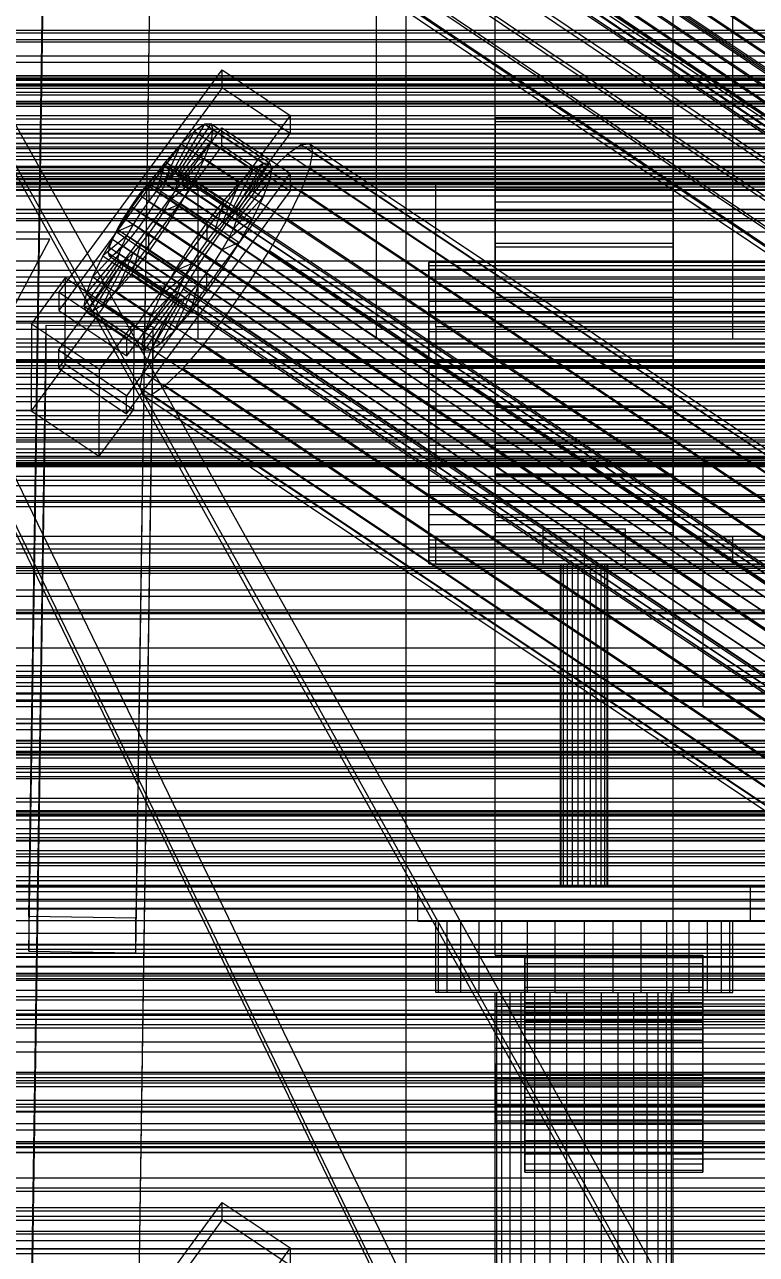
# Model space of a CAD drawing. Header units: millimetres. Extents: x -1970 to 59977, y -50268 to 6837.
# Drawn here: x -379.3 to -256, y -34974.1 to -34767.1 of the extents above; entities that cross this region are included whole.
import ezdxf

# ---------------------------------------------------------------- set-up
doc = ezdxf.new("R2010")
doc.units = ezdxf.units.MM
for name, color, linetype, lineweight in [('COTAS_O', 1, 'Continuous', 0), ('COTAS_P', 1, 'Continuous', 0), ('frontal_briquetadora', 7, 'Continuous', 0), ('frontal_C01', 7, 'Continuous', 0), ('frontal_C02', 7, 'Continuous', 0), ('frontal_C03', 7, 'Continuous', 0), ('frontal_C05', 7, 'Continuous', 0), ('frontal_C05-C03', 7, 'Continuous', 0), ('frontal_mezcladora', 7, 'Continuous', 0), ('frontal_secador', 7, 'Continuous', 0), ('frontal_tolva-C01', 7, 'Continuous', 0)]:
    doc.layers.add(name, color=color, linetype=linetype, lineweight=lineweight)
doc.dimstyles.new('R19_100', dxfattribs={"dimtxt": 250, "dimasz": 150, "dimexe": 150, "dimexo": 80, "dimgap": 100, "dimtad": 1, "dimtih": 1, "dimtoh": 1, "dimdsep": 46, "dimcen": 0.09, "dimadec": 0, "dimazin": 0, "dimtfac": 1, "dimtdec": 4, "dimtofl": 0, "dimtmove": 0, "dimatfit": 3, "dimfxl": 1, "dimtolj": 1, "dimtzin": 0, "dimarcsym": 0})

# ---------------------------------------------------------------- blocks, each defined once
blk = doc.blocks.new('*D37')
at = {"layer": 'COTAS_P', "color": 0, "lineweight": -2, "transparency": 16777216}
for p, q in [((-1750, -35420), (-1750, -34450)), ((2600, -35420), (2600, -34450)), ((-1600, -34600), (2450, -34600))]:
    blk.add_line(p, q, dxfattribs=at)
at = {"layer": 'COTAS_P', "color": 0, "transparency": 16777216}
for points in [[(-1600, -34575), (-1600, -34625), (-1750, -34600)], [(2450, -34575), (2450, -34625), (2600, -34600)]]:
    blk.add_solid(points, dxfattribs=at)
at = {"layer": 'Defpoints', "color": 0, "transparency": 16777216}
for p in [(2600, -34600), (-1750, -35500), (2600, -35500)]:
    blk.add_point(p, dxfattribs=at)
blk = doc.blocks.new('*D42')
at = {"layer": 'COTAS_O', "color": 0, "lineweight": -2, "transparency": 16777216}
for p, q in [((-570, -33700), (200, -33700)), ((50, -34750), (50, -33850)), ((-570, -34900), (200, -34900))]:
    blk.add_line(p, q, dxfattribs=at)
at = {"layer": 'COTAS_O', "color": 0, "transparency": 16777216}
for points in [[(25, -33850), (75, -33850), (50, -33700)], [(25, -34750), (75, -34750), (50, -34900)]]:
    blk.add_solid(points, dxfattribs=at)
at = {"layer": 'Defpoints', "color": 0, "transparency": 16777216}
for p in [(-650, -33700), (50, -33700), (-650, -34900)]:
    blk.add_point(p, dxfattribs=at)
blk = doc.blocks.new('*D43')
at = {"layer": 'COTAS_O', "color": 0, "lineweight": -2, "transparency": 16777216}
for p, q in [((-650, -34820), (-650, -34050)), ((650, -34820), (650, -34050)), ((-500, -34200), (500, -34200))]:
    blk.add_line(p, q, dxfattribs=at)
at = {"layer": 'COTAS_O', "color": 0, "transparency": 16777216}
for points in [[(-500, -34175), (-500, -34225), (-650, -34200)], [(500, -34175), (500, -34225), (650, -34200)]]:
    blk.add_solid(points, dxfattribs=at)
at = {"layer": 'Defpoints', "color": 0, "transparency": 16777216}
for p in [(650, -34200), (-650, -34900), (650, -34900)]:
    blk.add_point(p, dxfattribs=at)

msp = doc.modelspace()

# ---------------------------------------------------------------- linework, layer by layer
at = {"layer": 'frontal_briquetadora'}
for p, q in [((-315, -35000), (-315, -34710)), ((-1330, -34940), (340, -34940)), ((-1330, -34950), (340, -34950))]:
    msp.add_line(p, q, dxfattribs=at)
at = {"layer": 'frontal_C01'}
for p, q in [((-373.501, -34812.183), (-345.969, -34774.74)), ((-345.981, -34777.783), (-345.969, -34774.74)), ((-345.969, -34774.74), (-334.501, -34782.393)), ((-345.981, -34777.783), (-373.513, -34815.227)), ((-334.513, -34785.437), (-345.981, -34777.783)), ((430, -34780.537), (-430, -34780.537)), ((-334.501, -34782.393), (-362.033, -34819.837)), ((-334.501, -34782.393), (-334.513, -34785.437)), ((-373.539, -34821.923), (-346.008, -34784.48)), ((-354.71, -34792.719), (-350.645, -34785.05)), ((-353.892, -34792.17), (-348.918, -34783.893)), ((-353.378, -34792.129), (-347.835, -34783.807)), ((-353.205, -34792.599), (-347.47, -34784.798)), ((-350.645, -34785.05), (-352.899, -34787.201)), ((-348.918, -34783.893), (-350.645, -34785.05)), ((-350.645, -34785.05), (-340.816, -34791.61)), ((-347.835, -34783.807), (-348.918, -34783.893)), ((-348.918, -34783.893), (-339.088, -34790.453)), ((-347.847, -34786.8), (-347.47, -34784.798)), ((-347.835, -34783.807), (-338.005, -34790.367)), ((-347.47, -34784.798), (-347.835, -34783.807)), ((-347.47, -34784.798), (-337.64, -34791.358)), ((-346.02, -34787.523), (-346.008, -34784.48)), ((-346.008, -34784.48), (-334.539, -34792.133)), ((430, -34785.537), (-430, -34785.537)), ((-362.045, -34822.88), (-334.513, -34785.437)), ((-355.777, -34793.737), (-352.899, -34787.201)), ((-352.899, -34787.201), (-355.525, -34790.198)), ((-353.384, -34793.547), (-347.847, -34786.8)), ((-352.899, -34787.201), (-343.069, -34793.761)), ((-348.941, -34789.676), (-347.847, -34786.8)), ((-347.847, -34786.8), (-338.017, -34793.36)), ((-331.181, -34787.227), (-332.629, -34787.342)), ((-330.692, -34788.553), (-331.181, -34787.227)), ((-331.181, -34787.227), (-146.872, -34910.225)), ((-346.02, -34787.523), (-373.551, -34824.967)), ((-334.551, -34795.177), (-346.02, -34787.523)), ((-334.938, -34788.889), (-337.95, -34791.764)), ((-332.629, -34787.342), (-334.938, -34788.889)), ((-334.938, -34788.889), (-150.629, -34911.887)), ((-332.629, -34787.342), (-148.32, -34910.34)), ((-331.197, -34791.229), (-330.692, -34788.553)), ((-330.692, -34788.553), (-146.383, -34911.551)), ((-355.525, -34790.198), (-358.345, -34793.837)), ((-357.021, -34795.157), (-355.525, -34790.198)), ((-355.53, -34791.077), (-356.348, -34791.625)), ((-355.017, -34791.036), (-355.53, -34791.077)), ((-355.53, -34791.077), (-141.731, -34933.755)), ((-355.525, -34790.198), (-345.695, -34796.758)), ((-354.844, -34791.506), (-355.017, -34791.036)), ((-355.017, -34791.036), (-141.218, -34933.714)), ((-353.902, -34794.91), (-348.941, -34789.676)), ((-350.678, -34793.229), (-348.941, -34789.676)), ((-348.941, -34789.676), (-339.111, -34796.236)), ((-339.088, -34790.453), (-344.062, -34798.73)), ((-338.005, -34790.367), (-343.549, -34798.689)), ((-337.64, -34791.358), (-343.376, -34799.159)), ((-340.816, -34791.61), (-339.088, -34790.453)), ((-339.088, -34790.453), (-338.005, -34790.367)), ((-337.64, -34791.358), (-338.017, -34793.36)), ((-338.005, -34790.367), (-337.64, -34791.358)), ((-332.659, -34795.073), (-331.197, -34791.229)), ((-331.197, -34791.229), (-146.887, -34914.227)), ((-334.539, -34792.133), (-362.071, -34829.577)), ((-357.415, -34792.644), (-358.659, -34794.063)), ((-356.348, -34791.625), (-357.415, -34792.644)), ((-357.415, -34792.644), (-143.617, -34935.322)), ((-356.348, -34791.625), (-142.549, -34934.303)), ((-355.777, -34793.737), (-354.71, -34792.719)), ((-355.541, -34793.816), (-355.022, -34792.454)), ((-355.022, -34792.454), (-354.844, -34791.506)), ((-355.022, -34792.454), (-141.224, -34935.132)), ((-354.844, -34791.506), (-141.045, -34934.184)), ((-354.725, -34796.593), (-350.678, -34793.229)), ((-354.71, -34792.719), (-353.892, -34792.17)), ((-344.88, -34799.278), (-354.71, -34792.719)), ((-353.892, -34792.17), (-353.378, -34792.129)), ((-344.062, -34798.73), (-353.892, -34792.17)), ((-353.205, -34792.599), (-353.384, -34793.547)), ((-343.549, -34798.689), (-353.378, -34792.129)), ((-353.378, -34792.129), (-353.205, -34792.599)), ((-343.376, -34799.159), (-353.205, -34792.599)), ((-352.938, -34797.218), (-350.678, -34793.229)), ((-350.678, -34793.229), (-340.848, -34799.789)), ((-340.816, -34791.61), (-344.88, -34799.278)), ((-338.017, -34793.36), (-343.554, -34800.107)), ((-343.069, -34793.761), (-340.816, -34791.61)), ((-337.95, -34791.764), (-341.461, -34795.771)), ((-338.017, -34793.36), (-339.111, -34796.236)), ((-337.95, -34791.764), (-153.641, -34914.762)), ((-334.539, -34792.133), (-334.551, -34795.177)), ((-362.083, -34832.62), (-334.551, -34795.177)), ((-358.345, -34793.837), (-361.166, -34797.87)), ((-358.659, -34794.063), (-359.995, -34795.787)), ((-358.659, -34794.063), (-144.861, -34936.741)), ((-358.345, -34793.837), (-358.357, -34796.881)), ((-358.357, -34796.881), (-357.021, -34795.157)), ((-348.515, -34800.397), (-358.345, -34793.837)), ((-357.434, -34797.389), (-356.363, -34795.499)), ((-357.021, -34795.157), (-355.777, -34793.737)), ((-347.191, -34801.717), (-357.021, -34795.157)), ((-356.363, -34795.499), (-355.541, -34793.816)), ((-356.363, -34795.499), (-142.565, -34938.177)), ((-345.947, -34800.297), (-355.777, -34793.737)), ((-355.541, -34793.816), (-141.742, -34936.494)), ((-353.902, -34794.91), (-354.725, -34796.593)), ((-353.384, -34793.547), (-353.902, -34794.91)), ((-344.073, -34801.469), (-353.902, -34794.91)), ((-343.554, -34800.107), (-353.384, -34793.547)), ((-343.069, -34793.761), (-345.947, -34800.297)), ((-345.695, -34796.758), (-343.069, -34793.761)), ((-334.981, -34799.823), (-332.659, -34795.073)), ((-332.659, -34795.073), (-148.35, -34918.071)), ((-359.995, -34795.787), (-361.332, -34797.698)), ((-146.196, -34938.465), (-359.995, -34795.787)), ((-359.693, -34798.791), (-358.357, -34796.881)), ((-358.68, -34799.356), (-357.434, -34797.389)), ((-358.357, -34796.881), (-348.527, -34803.44)), ((-357.434, -34797.389), (-143.635, -34940.066)), ((-354.725, -34796.593), (-355.796, -34798.482)), ((-355.796, -34798.482), (-352.938, -34797.218)), ((-355.569, -34801.37), (-352.938, -34797.218)), ((-344.895, -34803.152), (-354.725, -34796.593)), ((-352.938, -34797.218), (-343.108, -34803.777)), ((-348.515, -34800.397), (-345.695, -34796.758)), ((-345.695, -34796.758), (-347.191, -34801.717)), ((-341.461, -34795.771), (-345.231, -34800.635)), ((-339.111, -34796.236), (-344.073, -34801.469)), ((-341.461, -34795.771), (-157.152, -34918.769)), ((-339.111, -34796.236), (-340.848, -34799.789)), ((-361.166, -34797.87), (-363.797, -34802.022)), ((-361.332, -34797.698), (-362.578, -34799.665)), ((-361.332, -34797.698), (-147.533, -34940.375)), ((-359.693, -34798.791), (-361.166, -34797.87)), ((-361.166, -34797.87), (-351.336, -34804.43)), ((-360.939, -34800.758), (-359.693, -34798.791)), ((-360.017, -34801.266), (-358.68, -34799.356)), ((-349.863, -34805.351), (-359.693, -34798.791)), ((-358.68, -34799.356), (-144.881, -34942.033)), ((-355.796, -34798.482), (-357.042, -34800.449)), ((-345.966, -34805.042), (-355.796, -34798.482)), ((-344.88, -34799.278), (-345.947, -34800.297)), ((-344.062, -34798.73), (-344.88, -34799.278)), ((-343.549, -34798.689), (-344.062, -34798.73)), ((-343.554, -34800.107), (-343.376, -34799.159)), ((-343.376, -34799.159), (-343.549, -34798.689)), ((-363.648, -34801.554), (-364.471, -34803.237)), ((-360.939, -34800.758), (-363.797, -34802.022)), ((-362.578, -34799.665), (-363.648, -34801.554)), ((-363.648, -34801.554), (-149.85, -34944.232)), ((-362.578, -34799.665), (-148.779, -34942.342)), ((-362.01, -34802.647), (-360.939, -34800.758)), ((-361.352, -34802.99), (-360.017, -34801.266)), ((-351.109, -34807.318), (-360.939, -34800.758)), ((-360.017, -34801.266), (-146.218, -34943.944)), ((-358.39, -34805.403), (-355.569, -34801.37)), ((-357.042, -34800.449), (-358.378, -34802.359)), ((-357.042, -34800.449), (-355.569, -34801.37)), ((-347.212, -34807.009), (-357.042, -34800.449)), ((-355.569, -34801.37), (-345.739, -34807.93)), ((-351.336, -34804.43), (-348.515, -34800.397)), ((-345.231, -34800.635), (-349.002, -34806.027)), ((-348.527, -34803.44), (-348.515, -34800.397)), ((-347.191, -34801.717), (-348.527, -34803.44)), ((-345.947, -34800.297), (-347.191, -34801.717)), ((-160.922, -34923.633), (-345.231, -34800.635)), ((-340.848, -34799.789), (-344.895, -34803.152)), ((-344.895, -34803.152), (-344.073, -34801.469)), ((-344.073, -34801.469), (-343.554, -34800.107)), ((-340.848, -34799.789), (-343.108, -34803.777)), ((-338.003, -34805.155), (-334.981, -34799.823)), ((-334.981, -34799.823), (-150.672, -34922.821)), ((-363.797, -34802.022), (-366.057, -34806.011)), ((-362.01, -34802.647), (-366.057, -34806.011)), ((-364.471, -34803.237), (-364.989, -34804.599)), ((-364.471, -34803.237), (-150.672, -34945.915)), ((-363.797, -34802.022), (-353.967, -34808.582)), ((-362.833, -34804.33), (-362.01, -34802.647)), ((-362.596, -34804.409), (-361.352, -34802.99)), ((-352.18, -34809.207), (-362.01, -34802.647)), ((-361.352, -34802.99), (-147.554, -34945.668)), ((-358.378, -34802.359), (-359.714, -34804.083)), ((-358.378, -34802.359), (-358.39, -34805.403)), ((-348.548, -34808.919), (-358.378, -34802.359)), ((-348.527, -34803.44), (-349.863, -34805.351)), ((-345.966, -34805.042), (-344.895, -34803.152)), ((-343.108, -34803.777), (-345.966, -34805.042)), ((-343.108, -34803.777), (-345.739, -34807.93)), ((-363.351, -34805.692), (-368.888, -34812.44)), ((-362.833, -34804.33), (-367.794, -34809.564)), ((-364.989, -34804.599), (-365.168, -34805.547)), ((-365.168, -34805.547), (-364.995, -34806.017)), ((-365.168, -34805.547), (-151.369, -34948.225)), ((-364.989, -34804.599), (-151.191, -34947.277)), ((-364.482, -34805.976), (-363.664, -34805.428)), ((-360.958, -34805.503), (-363.836, -34812.039)), ((-363.664, -34805.428), (-362.596, -34804.409)), ((-363.664, -34805.428), (-149.865, -34948.106)), ((-363.53, -34806.641), (-363.351, -34805.692)), ((-363.351, -34805.692), (-362.833, -34804.33)), ((-353.521, -34812.252), (-363.351, -34805.692)), ((-353.003, -34810.89), (-362.833, -34804.33)), ((-362.596, -34804.409), (-148.798, -34947.087)), ((-360.958, -34805.503), (-362.025, -34806.521)), ((-359.714, -34804.083), (-361.21, -34809.042)), ((-361.21, -34809.042), (-358.39, -34805.403)), ((-359.714, -34804.083), (-360.958, -34805.503)), ((-351.128, -34812.063), (-360.958, -34805.503)), ((-349.884, -34810.643), (-359.714, -34804.083)), ((-358.39, -34805.403), (-348.56, -34811.963)), ((-353.967, -34808.582), (-351.336, -34804.43)), ((-351.336, -34804.43), (-349.863, -34805.351)), ((-349.863, -34805.351), (-351.109, -34807.318)), ((-347.212, -34807.009), (-345.966, -34805.042)), ((-341.52, -34810.706), (-338.003, -34805.155)), ((-338.003, -34805.155), (-153.694, -34928.153)), ((-363.53, -34806.641), (-369.265, -34814.441)), ((-363.357, -34807.11), (-368.9, -34815.433)), ((-362.843, -34807.07), (-367.817, -34815.347)), ((-366.057, -34806.011), (-367.794, -34809.564)), ((-362.025, -34806.521), (-366.09, -34814.19)), ((-366.057, -34806.011), (-356.228, -34812.571)), ((-364.995, -34806.017), (-364.482, -34805.976)), ((-364.995, -34806.017), (-151.196, -34948.695)), ((-364.482, -34805.976), (-150.683, -34948.654)), ((-363.357, -34807.11), (-363.53, -34806.641)), ((-353.7, -34813.201), (-363.53, -34806.641)), ((-362.843, -34807.07), (-363.357, -34807.11)), ((-353.527, -34813.67), (-363.357, -34807.11)), ((-362.025, -34806.521), (-362.843, -34807.07)), ((-353.014, -34813.63), (-362.843, -34807.07)), ((-352.196, -34813.081), (-362.025, -34806.521)), ((-353.967, -34808.582), (-351.109, -34807.318)), ((-349.002, -34806.027), (-352.519, -34811.578)), ((-351.109, -34807.318), (-352.18, -34809.207)), ((-349.002, -34806.027), (-164.693, -34929.025)), ((-345.739, -34807.93), (-348.56, -34811.963)), ((-348.548, -34808.919), (-347.212, -34807.009)), ((-345.739, -34807.93), (-347.212, -34807.009)), ((-311.15, -34808.289), (-311.15, -34807.113)), ((-311.15, -34807.113), (-311.15, -34807.665)), ((-311.15, -34807.113), (311.15, -34807.113)), ((-311.15, -34807.665), (-311.15, -34809.909)), ((-311.15, -34807.665), (311.15, -34807.665)), ((-378.086, -34817.511), (-372.35, -34809.71)), ((-372.408, -34824.32), (-372.35, -34809.71)), ((-372.35, -34809.71), (-360.882, -34817.363)), ((-367.794, -34809.564), (-368.888, -34812.44)), ((-367.794, -34809.564), (-357.964, -34816.124)), ((-363.836, -34812.039), (-361.21, -34809.042)), ((-361.21, -34809.042), (-351.38, -34815.602)), ((-356.228, -34812.571), (-353.967, -34808.582)), ((-356.228, -34812.571), (-352.18, -34809.207)), ((-352.18, -34809.207), (-353.003, -34810.89)), ((-349.884, -34810.643), (-348.548, -34808.919)), ((-348.56, -34811.963), (-348.548, -34808.919)), ((-311.15, -34811.115), (-311.15, -34808.289)), ((-311.15, -34808.289), (311.15, -34808.289)), ((-311.15, -34809.909), (-311.15, -34813.691)), ((-311.15, -34809.909), (311.15, -34809.909)), ((-366.09, -34814.19), (-363.836, -34812.039)), ((-363.836, -34812.039), (-354.006, -34818.599)), ((-357.964, -34816.124), (-353.003, -34810.89)), ((-352.519, -34811.578), (-355.541, -34816.91)), ((-354.006, -34818.599), (-351.128, -34812.063)), ((-353.003, -34810.89), (-353.521, -34812.252)), ((-352.519, -34811.578), (-168.21, -34934.576)), ((-352.196, -34813.081), (-351.128, -34812.063)), ((-351.38, -34815.602), (-349.884, -34810.643)), ((-348.56, -34811.963), (-351.38, -34815.602)), ((-351.128, -34812.063), (-349.884, -34810.643)), ((-345.291, -34816.098), (-341.52, -34810.706)), ((-341.52, -34810.706), (-157.211, -34933.704)), ((-311.15, -34815.396), (-311.15, -34811.115)), ((-311.15, -34811.115), (311.15, -34811.115)), ((-373.501, -34812.183), (-373.513, -34815.227)), ((-362.033, -34819.837), (-373.501, -34812.183)), ((-368.888, -34812.44), (-369.265, -34814.441)), ((-368.888, -34812.44), (-359.058, -34818.999)), ((-359.436, -34821.001), (-353.7, -34813.201)), ((-359.07, -34821.993), (-353.527, -34813.67)), ((-359.058, -34818.999), (-353.521, -34812.252)), ((-357.987, -34821.907), (-353.014, -34813.63)), ((-357.964, -34816.124), (-356.228, -34812.571)), ((-356.26, -34820.749), (-352.196, -34813.081)), ((-353.521, -34812.252), (-353.7, -34813.201)), ((-353.7, -34813.201), (-353.527, -34813.67)), ((-353.527, -34813.67), (-353.014, -34813.63)), ((-353.014, -34813.63), (-352.196, -34813.081)), ((-311.15, -34813.691), (-311.15, -34818.754)), ((-311.15, -34813.691), (311.15, -34813.691)), ((-373.513, -34815.227), (-362.045, -34822.88)), ((-369.265, -34814.441), (-368.9, -34815.433)), ((-369.265, -34814.441), (-359.436, -34821.001)), ((-368.9, -34815.433), (-367.817, -34815.347)), ((-368.9, -34815.433), (-359.07, -34821.993)), ((-367.817, -34815.347), (-366.09, -34814.19)), ((-367.817, -34815.347), (-357.987, -34821.907)), ((-366.09, -34814.19), (-356.26, -34820.749)), ((-359.058, -34818.999), (-357.964, -34816.124)), ((-351.38, -34815.602), (-354.006, -34818.599)), ((-349.061, -34820.962), (-345.291, -34816.098)), ((-345.291, -34816.098), (-160.982, -34939.096)), ((-311.15, -34820.842), (-311.15, -34815.396)), ((-311.15, -34815.396), (311.15, -34815.396)), ((-378.512, -35010.676), (-375.644, -34817.676)), ((-378.086, -34817.511), (-378.143, -34832.121)), ((-366.618, -34825.164), (-378.086, -34817.511)), ((-375.644, -34823.764), (-375.644, -34817.676)), ((-375.644, -34817.676), (-357.646, -34817.919)), ((-360.882, -34817.363), (-366.618, -34825.164)), ((-360.882, -34817.363), (-360.939, -34831.973)), ((-357.646, -34817.919), (-360.514, -35010.919)), ((-355.541, -34816.91), (-357.863, -34821.66)), ((-357.646, -34817.919), (-357.646, -34824.007)), ((-355.541, -34816.91), (-171.232, -34939.908)), ((-362.045, -34822.88), (-362.033, -34819.837)), ((-359.436, -34821.001), (-359.058, -34818.999)), ((-354.006, -34818.599), (-356.26, -34820.749)), ((-311.15, -34818.754), (-311.15, -34824.753)), ((-311.15, -34818.754), (311.15, -34818.754)), ((-373.539, -34821.923), (-373.551, -34824.967)), ((-362.071, -34829.577), (-373.539, -34821.923)), ((-359.07, -34821.993), (-359.436, -34821.001)), ((-357.863, -34821.66), (-359.326, -34825.504)), ((-357.987, -34821.907), (-359.07, -34821.993)), ((-356.26, -34820.749), (-357.987, -34821.907)), ((-357.863, -34821.66), (-173.554, -34944.658)), ((-352.572, -34824.969), (-349.061, -34820.962)), ((-349.061, -34820.962), (-164.752, -34943.961)), ((-311.15, -34827.082), (-311.15, -34820.842)), ((-311.15, -34820.842), (311.15, -34820.842)), ((-440, -34823.494), (440, -34823.494)), ((-440, -34823.69), (440, -34823.69)), ((-440, -34823.911), (440, -34823.911)), ((-440, -34824.485), (440, -34824.485)), ((-378.512, -35016.764), (-375.644, -34823.764)), ((-372.408, -34824.32), (-378.143, -34832.121)), ((-357.646, -34824.007), (-375.644, -34823.764)), ((-360.939, -34831.973), (-372.408, -34824.32)), ((-360.514, -35017.007), (-357.646, -34824.007)), ((-440, -34824.912), (440, -34824.912)), ((-440, -34825.825), (440, -34825.825)), ((-440, -34826.429), (440, -34826.429)), ((-373.551, -34824.967), (-362.083, -34832.62)), ((-366.675, -34839.774), (-366.618, -34825.164)), ((-359.326, -34825.504), (-359.83, -34828.18)), ((-359.326, -34825.504), (-175.016, -34948.502)), ((-355.584, -34827.844), (-352.572, -34824.969)), ((-352.572, -34824.969), (-168.263, -34947.967)), ((-311.15, -34824.753), (-311.15, -34831.278)), ((311.15, -34824.753), (-311.15, -34824.753)), ((-440, -34827.619), (440, -34827.619)), ((-440, -34828.359), (440, -34828.359)), ((-359.83, -34828.18), (-359.341, -34829.506)), ((-359.83, -34828.18), (-175.521, -34951.179)), ((-357.893, -34829.391), (-355.584, -34827.844)), ((-355.584, -34827.844), (-171.275, -34950.842)), ((-311.15, -34833.69), (-311.15, -34827.082)), ((-311.15, -34827.082), (311.15, -34827.082)), ((440, -34829.745), (-440, -34829.745)), ((-440, -34830.57), (440, -34830.57)), ((-362.083, -34832.62), (-362.071, -34829.577)), ((-359.341, -34829.506), (-357.893, -34829.391)), ((-359.341, -34829.506), (-175.032, -34952.504)), ((-357.893, -34829.391), (-173.584, -34952.39)), ((-440, -34832.057), (440, -34832.057)), ((-378.143, -34832.121), (-366.675, -34839.774)), ((-366.675, -34839.774), (-360.939, -34831.973)), ((-311.15, -34831.278), (-311.15, -34837.886)), ((-311.15, -34831.278), (311.15, -34831.278)), ((-440, -34832.911), (440, -34832.911)), ((-440, -34834.398), (440, -34834.398)), ((-311.15, -34840.215), (-311.15, -34833.69)), ((-311.15, -34833.69), (311.15, -34833.69)), ((-440, -34835.223), (440, -34835.223)), ((-440, -34836.609), (440, -34836.609)), ((-440, -34837.349), (440, -34837.349)), ((-440, -34838.539), (440, -34838.539)), ((-311.15, -34837.886), (-311.15, -34844.126)), ((-311.15, -34837.886), (311.15, -34837.886)), ((-440, -34839.143), (440, -34839.143)), ((-440, -34840.056), (440, -34840.056)), ((-440, -34840.483), (440, -34840.483)), ((-311.15, -34846.214), (-311.15, -34840.215)), ((-311.15, -34840.215), (311.15, -34840.215)), ((-440, -34841.057), (440, -34841.057)), ((-440, -34841.278), (440, -34841.278)), ((-440, -34841.474), (440, -34841.474)), ((-311.15, -34844.126), (-311.15, -34849.572)), ((-311.15, -34844.126), (311.15, -34844.126)), ((-450, -34846.475), (450, -34846.475)), ((-311.15, -34851.277), (-311.15, -34846.214)), ((-311.15, -34846.214), (311.15, -34846.214)), ((-311.15, -34849.572), (-311.15, -34853.853)), ((-311.15, -34849.572), (311.15, -34849.572)), ((-311.15, -34855.059), (-311.15, -34851.277)), ((-311.15, -34851.277), (311.15, -34851.277)), ((-311.15, -34853.853), (-311.15, -34856.679)), ((-311.15, -34853.853), (311.15, -34853.853)), ((-311.15, -34857.303), (-311.15, -34855.059)), ((-311.15, -34855.059), (311.15, -34855.059)), ((-311.15, -34856.679), (-311.15, -34857.855)), ((-311.15, -34856.679), (311.15, -34856.679)), ((-311.15, -34857.855), (-311.15, -34857.303)), ((-311.15, -34857.303), (311.15, -34857.303)), ((450, -34858.65), (-450, -34858.65)), ((-311.15, -34857.855), (311.15, -34857.855)), ((450, -34879.814), (-450, -34879.814)), ((-450, -34891.989), (450, -34891.989))]:
    msp.add_line(p, q, dxfattribs=at)
at = {"layer": 'frontal_C02'}
for p, q in [((-358.659, -34699.741), (-144.861, -34842.982)), ((-146.196, -34844.717), (-359.995, -34701.476)), ((-356.363, -34700.982), (-142.565, -34844.223)), ((-361.332, -34703.39), (-147.533, -34846.631)), ((-357.434, -34702.86), (-143.635, -34846.101)), ((-362.578, -34705.352), (-148.779, -34848.594)), ((-358.68, -34704.822), (-144.881, -34848.064)), ((-363.648, -34707.23), (-149.85, -34850.472)), ((-361.352, -34708.471), (-147.554, -34851.713)), ((-360.017, -34706.736), (-146.218, -34849.978)), ((-364.989, -34710.234), (-151.191, -34853.475)), ((-364.471, -34708.895), (-150.672, -34852.137)), ((-362.596, -34709.908), (-148.798, -34853.15)), ((-365.168, -34711.155), (-151.369, -34854.396)), ((-364.995, -34711.595), (-151.196, -34854.837)), ((-364.482, -34711.526), (-150.683, -34854.767)), ((-363.664, -34710.95), (-149.865, -34854.192)), ((-349.002, -34711.963), (-164.693, -34835.447)), ((-341.52, -34716.007), (-157.211, -34839.491)), ((-352.519, -34717.502), (-168.21, -34840.986)), ((-355.541, -34722.802), (-171.232, -34846.286)), ((-345.291, -34721.408), (-160.982, -34844.892)), ((-378.512, -34917.232), (-375.644, -34723.465)), ((-357.646, -34723.709), (-360.514, -34917.476)), ((-349.061, -34726.304), (-164.752, -34849.788)), ((-357.863, -34727.501), (-173.554, -34850.985)), ((-378.512, -34923.078), (-375.644, -34729.311)), ((-360.514, -34923.322), (-357.646, -34729.554)), ((-359.326, -34731.279), (-175.016, -34854.762)), ((-352.572, -34730.36), (-168.263, -34853.844)), ((-355.584, -34733.3), (-171.275, -34856.784)), ((-359.83, -34733.878), (-175.521, -34857.362)), ((-359.341, -34735.121), (-175.032, -34858.605)), ((-357.893, -34734.924), (-173.584, -34858.408)), ((430, -34793.253), (-430, -34793.253)), ((430, -34798.253), (-430, -34798.253)), ((-430, -34906.253), (-375, -34803.253)), ((-375, -34803.253), (-430, -34803.253)), ((430, -34848.253), (-430, -34848.253)), ((430, -34853.253), (-430, -34853.253)), ((-425, -34911.965), (425, -34911.965)), ((-360.514, -34917.476), (-378.512, -34917.232)), ((-378.512, -34917.232), (-378.512, -34923.078)), ((-360.514, -34923.322), (-360.514, -34917.476)), ((425, -34923.441), (-425, -34923.441)), ((-378.512, -34923.078), (-360.514, -34923.322)), ((425, -34926.812), (-425, -34926.812)), ((-425, -34938.288), (425, -34938.288)), ((-450, -34966.206), (450, -34966.206)), ((-373.501, -35002.918), (-345.969, -34965.325)), ((-345.981, -34968.248), (-345.969, -34965.325)), ((-345.969, -34965.325), (-334.501, -34973.009)), ((-345.981, -34968.248), (-373.513, -35005.841)), ((-334.513, -34975.931), (-345.981, -34968.248)), ((-334.501, -34973.009), (-362.033, -35010.602)), ((-334.501, -34973.009), (-334.513, -34975.931))]:
    msp.add_line(p, q, dxfattribs=at)
at = {"layer": 'frontal_C03'}
for p, q in [((-1250, -34768.083), (1250, -34768.083)), ((1250, -34768.545), (-1250, -34768.545)), ((-1250, -34769.602), (1250, -34769.602)), ((-1250, -34770.038), (1250, -34770.038)), ((1250, -34772.454), (-1250, -34772.454)), ((1250, -34773.512), (-1250, -34773.512)), ((-1268, -34776.056), (1268, -34776.056)), ((-1268, -34776.28), (1268, -34776.28)), ((-1268, -34776.445), (1268, -34776.445)), ((-1250, -34775.683), (1250, -34775.683)), ((1250, -34775.819), (-1250, -34775.819)), ((1250, -34776.473), (-1250, -34776.473)), ((-1268, -34777.102), (1268, -34777.102)), ((-1268, -34777.42), (1268, -34777.42)), ((-1268, -34778.466), (1268, -34778.466)), ((-1268, -34778.915), (1268, -34778.915)), ((1250, -34777.354), (-1250, -34777.354)), ((1250, -34777.864), (-1250, -34777.864)), ((-1268, -34780.278), (1268, -34780.278)), ((-1268, -34780.828), (1268, -34780.828)), ((-1268, -34782.416), (1268, -34782.416)), ((1268, -34783.029), (-1268, -34783.029)), ((-1268, -34784.733), (1268, -34784.733)), ((-1250, -34783.921), (1250, -34783.921)), ((-1268, -34785.368), (1268, -34785.368)), ((-1268, -34787.072), (1268, -34787.072)), ((-1250, -34786.18), (1250, -34786.18)), ((1250, -34787.16), (-1250, -34787.16)), ((-1268, -34787.685), (1268, -34787.685)), ((-1268, -34789.273), (1268, -34789.273)), ((1250, -34788.042), (-1250, -34788.042)), ((1250, -34788.695), (-1250, -34788.695)), ((-1268, -34789.823), (1268, -34789.823)), ((-1268, -34791.186), (1268, -34791.186)), ((1250, -34791.003), (-1250, -34791.003)), ((-1268, -34791.635), (1268, -34791.635)), ((-1268, -34792.681), (1268, -34792.681)), ((-1268, -34792.999), (1268, -34792.999)), ((-1250, -34792.06), (1250, -34792.06)), ((-1250, -34792.237), (1250, -34792.237)), ((-1268, -34793.656), (1268, -34793.656)), ((-1268, -34793.821), (1268, -34793.821)), ((-1268, -34794.045), (1268, -34794.045)), ((-1250, -34794.418), (1250, -34794.418)), ((1250, -34794.912), (-1250, -34794.912)), ((1250, -34795.969), (-1250, -34795.969)), ((1250, -34798.277), (-1250, -34798.277)), ((1250, -34798.93), (-1250, -34798.93)), ((1250, -34799.812), (-1250, -34799.812)), ((-1250, -34800.063), (1250, -34800.063)), ((-1250, -34802.018), (1250, -34802.018)), ((-1250, -34806.865), (1250, -34806.865)), ((-1250, -34808.462), (1250, -34808.462)), ((1250, -34809.618), (-1250, -34809.618)), ((1250, -34810.499), (-1250, -34810.499)), ((1250, -34811.153), (-1250, -34811.153)), ((-1250, -34812.182), (1250, -34812.182)), ((-1250, -34813.311), (1250, -34813.311)), ((1250, -34813.46), (-1250, -34813.46)), ((-1250, -34814.517), (1250, -34814.517)), ((-1250, -34815.649), (1250, -34815.649)), ((-1250, -34816.233), (1250, -34816.233)), ((-1250, -34817.031), (1250, -34817.031)), ((1250, -34817.37), (-1250, -34817.37)), ((1250, -34818.427), (-1250, -34818.427)), ((1250, -34820.734), (-1250, -34820.734)), ((1250, -34821.388), (-1250, -34821.388)), ((1250, -34822.269), (-1250, -34822.269)), ((1250, -34832.076), (-1250, -34832.076)), ((1250, -34832.957), (-1250, -34832.957)), ((1250, -34833.61), (-1250, -34833.61)), ((-1500, -34835.865), (1500, -34835.865)), ((1250, -34835.918), (-1250, -34835.918)), ((-1250, -34836.975), (1250, -34836.975)), ((1250, -34839.827), (-1250, -34839.827)), ((1250, -34840.885), (-1250, -34840.885)), ((1250, -34843.192), (-1250, -34843.192)), ((1250, -34843.845), (-1250, -34843.845)), ((1250, -34844.727), (-1250, -34844.727)), ((1500, -34847.273), (-1500, -34847.273)), ((1500, -34847.558), (-1500, -34847.558)), ((1250, -34854.533), (-1250, -34854.533)), ((1250, -34855.415), (-1250, -34855.415)), ((1250, -34856.068), (-1250, -34856.068)), ((-1500, -34858.967), (1500, -34858.967)), ((1250, -34858.375), (-1250, -34858.375)), ((-1250, -34859.433), (1250, -34859.433)), ((1250, -34862.285), (-1250, -34862.285)), ((1250, -34863.342), (-1250, -34863.342)), ((1250, -34865.65), (-1250, -34865.65)), ((1250, -34866.303), (-1250, -34866.303)), ((1250, -34867.184), (-1250, -34867.184)), ((1250, -34876.991), (-1250, -34876.991)), ((1250, -34877.872), (-1250, -34877.872)), ((1250, -34878.526), (-1250, -34878.526)), ((1250, -34880.833), (-1250, -34880.833)), ((-1250, -34881.89), (1250, -34881.89)), ((1250, -34884.742), (-1250, -34884.742)), ((1250, -34885.8), (-1250, -34885.8)), ((1250, -34888.107), (-1250, -34888.107)), ((1250, -34888.761), (-1250, -34888.761)), ((1250, -34889.642), (-1250, -34889.642)), ((1250, -34899.448), (-1250, -34899.448)), ((1250, -34900.33), (-1250, -34900.33)), ((1250, -34900.983), (-1250, -34900.983)), ((1250, -34903.291), (-1250, -34903.291)), ((-1250, -34904.348), (1250, -34904.348)), ((1250, -34907.2), (-1250, -34907.2)), ((1250, -34908.257), (-1250, -34908.257)), ((1250, -34910.565), (-1250, -34910.565)), ((1250, -34911.218), (-1250, -34911.218)), ((1250, -34912.1), (-1250, -34912.1)), ((1250, -34921.906), (-1250, -34921.906)), ((1250, -34922.787), (-1250, -34922.787)), ((1250, -34923.441), (-1250, -34923.441)), ((1250, -34925.748), (-1250, -34925.748)), ((-1250, -34926.806), (1250, -34926.806)), ((1250, -34929.658), (-1250, -34929.658)), ((1250, -34930.715), (-1250, -34930.715)), ((1250, -34933.022), (-1250, -34933.022)), ((1250, -34933.676), (-1250, -34933.676)), ((1250, -34934.557), (-1250, -34934.557)), ((1250, -34944.364), (-1250, -34944.364)), ((1250, -34945.245), (-1250, -34945.245)), ((1250, -34945.898), (-1250, -34945.898)), ((1250, -34948.206), (-1250, -34948.206)), ((1530, -34950.129), (-1530, -34950.129)), ((-1250, -34949.263), (1250, -34949.263)), ((1250, -34952.115), (-1250, -34952.115)), ((1250, -34953.173), (-1250, -34953.173)), ((1530, -34955.129), (-1530, -34955.129)), ((1270, -34955.96), (-1270, -34955.96)), ((-1270, -34956.859), (1270, -34956.859)), ((1250, -34955.48), (-1250, -34955.48)), ((1250, -34956.134), (-1250, -34956.134)), ((1250, -34957.015), (-1250, -34957.015)), ((-1500, -34961.228), (1500, -34961.228)), ((1250, -34966.821), (-1250, -34966.821)), ((1250, -34967.703), (-1250, -34967.703)), ((1250, -34968.356), (-1250, -34968.356)), ((1500, -34970.211), (-1500, -34970.211)), ((1250, -34970.664), (-1250, -34970.664)), ((-1250, -34971.721), (1250, -34971.721)), ((-1250, -34973.155), (1250, -34973.155)), ((-1250, -34973.953), (1250, -34973.953))]:
    msp.add_line(p, q, dxfattribs=at)
at = {"layer": 'frontal_C05'}
for p, q in [((-300, -34858), (-300, -34758)), ((-270, -34858), (-270, -34758)), ((-300, -34792.75), (-300, -34782.75)), ((-300, -34782.75), (-300, -34783.427)), ((-300, -34782.75), (-270, -34782.75)), ((-270, -34783.427), (-270, -34782.75)), ((-270, -34782.75), (-270, -34792.75)), ((-300, -34793.235), (-300, -34783.427)), ((-300, -34783.427), (-300, -34785.433)), ((-300, -34783.427), (-270, -34783.427)), ((-270, -34785.433), (-270, -34783.427)), ((-270, -34783.427), (-270, -34793.235)), ((-300, -34794.672), (-300, -34785.433)), ((-300, -34785.433), (-300, -34788.691)), ((-300, -34785.433), (-270, -34785.433)), ((-270, -34788.691), (-270, -34785.433)), ((-270, -34785.433), (-270, -34794.672)), ((-300, -34797.005), (-300, -34788.691)), ((-300, -34788.691), (-300, -34793.074)), ((-300, -34788.691), (-270, -34788.691)), ((-270, -34793.074), (-270, -34788.691)), ((-270, -34788.691), (-270, -34797.005)), ((-300, -34793.235), (-300, -34792.75)), ((-270, -34792.75), (-300, -34792.75)), ((-300, -34800.146), (-300, -34793.074)), ((-300, -34793.074), (-300, -34798.416)), ((-300, -34793.074), (-270, -34793.074)), ((-300, -34794.672), (-300, -34793.235)), ((-270, -34793.235), (-300, -34793.235)), ((-270, -34792.75), (-270, -34793.235)), ((-270, -34798.416), (-270, -34793.074)), ((-270, -34793.074), (-270, -34800.146)), ((-270, -34793.235), (-270, -34794.672)), ((-310, -34798.454), (-310, -34793.627)), ((-300, -34797.005), (-300, -34794.672)), ((-270, -34794.672), (-300, -34794.672)), ((-270, -34794.672), (-270, -34797.005)), ((-300, -34800.146), (-300, -34797.005)), ((-270, -34797.005), (-300, -34797.005)), ((-270, -34797.005), (-270, -34800.146)), ((-310, -34807.153), (-310, -34798.454)), ((-300, -34803.972), (-300, -34798.416)), ((-300, -34798.416), (-300, -34804.51)), ((-300, -34798.416), (-270, -34798.416)), ((-270, -34804.51), (-270, -34798.416)), ((-270, -34798.416), (-270, -34803.972)), ((-300, -34803.972), (-300, -34800.146)), ((-270, -34800.146), (-300, -34800.146)), ((-270, -34800.146), (-270, -34803.972)), ((-300, -34808.337), (-300, -34803.972)), ((-270, -34803.972), (-300, -34803.972)), ((-300, -34808.337), (-300, -34804.51)), ((-300, -34804.51), (-300, -34811.123)), ((-300, -34804.51), (-270, -34804.51)), ((-270, -34803.972), (-270, -34808.337)), ((-270, -34811.123), (-270, -34804.51)), ((-270, -34804.51), (-270, -34808.337)), ((-310, -34818), (-310, -34807.153)), ((-300, -34813.074), (-300, -34808.337)), ((-270, -34808.337), (-300, -34808.337)), ((-270, -34808.337), (-270, -34813.074)), ((-300, -34813.074), (-300, -34811.123)), ((-300, -34811.123), (-300, -34818)), ((-300, -34811.123), (-270, -34811.123)), ((-270, -34818), (-270, -34811.123)), ((-270, -34811.123), (-270, -34813.074)), ((-300, -34818), (-300, -34813.074)), ((-270, -34813.074), (-300, -34813.074)), ((-270, -34813.074), (-270, -34818)), ((-250, -34818), (-310, -34818)), ((-310, -34818), (-310, -34828.847)), ((-300, -34818), (-270, -34818)), ((-300, -34818), (-300, -34822.926)), ((-300, -34824.877), (-300, -34818)), ((-270, -34818), (-270, -34824.877)), ((-270, -34822.926), (-270, -34818)), ((-300, -34822.926), (-300, -34824.877)), ((-270, -34822.926), (-300, -34822.926)), ((-300, -34822.926), (-300, -34827.663)), ((-270, -34824.877), (-270, -34822.926)), ((-270, -34827.663), (-270, -34822.926)), ((-300, -34824.877), (-270, -34824.877)), ((-300, -34831.49), (-300, -34824.877)), ((-270, -34824.877), (-270, -34831.49)), ((-300, -34827.663), (-300, -34831.49)), ((-270, -34827.663), (-300, -34827.663)), ((-300, -34827.663), (-300, -34832.028)), ((-270, -34831.49), (-270, -34827.663)), ((-270, -34832.028), (-270, -34827.663)), ((-310, -34828.847), (-310, -34837.546)), ((-300, -34831.49), (-270, -34831.49)), ((-300, -34837.584), (-300, -34831.49)), ((-300, -34832.028), (-300, -34837.584)), ((-270, -34832.028), (-300, -34832.028)), ((-300, -34832.028), (-300, -34835.854)), ((-270, -34831.49), (-270, -34837.584)), ((-270, -34837.584), (-270, -34832.028)), ((-270, -34835.854), (-270, -34832.028)), ((-300, -34835.854), (-300, -34842.926)), ((-270, -34835.854), (-300, -34835.854)), ((-300, -34835.854), (-300, -34838.995)), ((-270, -34842.926), (-270, -34835.854)), ((-270, -34838.995), (-270, -34835.854)), ((-310, -34837.546), (-310, -34842.373)), ((-300, -34837.584), (-270, -34837.584)), ((-300, -34842.926), (-300, -34837.584)), ((-270, -34837.584), (-270, -34842.926)), ((-300, -34838.995), (-300, -34847.309)), ((-270, -34838.995), (-300, -34838.995)), ((-300, -34838.995), (-300, -34841.328)), ((-270, -34847.309), (-270, -34838.995)), ((-270, -34841.328), (-270, -34838.995)), ((-300, -34841.328), (-300, -34850.567)), ((-270, -34841.328), (-300, -34841.328)), ((-300, -34841.328), (-300, -34842.765)), ((-300, -34842.765), (-300, -34852.573)), ((-270, -34842.765), (-300, -34842.765)), ((-300, -34842.765), (-300, -34843.25)), ((-300, -34842.926), (-270, -34842.926)), ((-300, -34847.309), (-300, -34842.926)), ((-270, -34850.567), (-270, -34841.328)), ((-270, -34842.765), (-270, -34841.328)), ((-270, -34852.573), (-270, -34842.765)), ((-270, -34843.25), (-270, -34842.765)), ((-270, -34842.926), (-270, -34847.309)), ((-300, -34843.25), (-300, -34853.25)), ((-270, -34843.25), (-300, -34843.25)), ((-300, -34844.75), (-270, -34844.75)), ((-300, -34853.25), (-300, -34844.75)), ((-270, -34853.25), (-270, -34843.25)), ((-270, -34853.25), (-270, -34844.75)), ((-300, -34847.309), (-270, -34847.309)), ((-300, -34850.567), (-300, -34847.309)), ((-270, -34847.309), (-270, -34850.567)), ((-300, -34850.567), (-270, -34850.567)), ((-300, -34852.573), (-300, -34850.567)), ((-270, -34850.567), (-270, -34852.573)), ((-310, -34853.25), (-260, -34853.25)), ((-310, -34858), (-310, -34853.25)), ((-300, -34852.573), (-270, -34852.573)), ((-300, -34853.25), (-300, -34852.573)), ((-300, -34853.25), (-270, -34853.25)), ((-285, -34852), (-291.928, -34852)), ((-291.928, -34858), (-291.928, -34852)), ((-285, -34852), (-278.072, -34852)), ((-285, -34852), (-285, -34858)), ((-278.072, -34858), (-278.072, -34852)), ((-270, -34852.573), (-270, -34853.25)), ((-260, -34858), (-260, -34853.25)), ((-310, -34858), (-260, -34858)), ((-300, -34858), (-270, -34858)), ((-300, -34923.75), (-300, -34858)), ((-300, -34918), (-300, -34858)), ((-300, -34878), (-300, -34858)), ((-291.928, -34858), (-285, -34858)), ((-288.864, -34858), (-289, -34858)), ((-289, -34912), (-289, -34858)), ((-288.464, -34858), (-288.864, -34858)), ((-288.864, -34912), (-288.864, -34858)), ((-287.828, -34858), (-288.464, -34858)), ((-288.464, -34912), (-288.464, -34858)), ((-287, -34858), (-287.828, -34858)), ((-287.828, -34912), (-287.828, -34858)), ((-286.035, -34858), (-287, -34858)), ((-287, -34912), (-287, -34858)), ((-285, -34858), (-286.035, -34858)), ((-286.035, -34912), (-286.035, -34858)), ((-285, -34858), (-283.965, -34858)), ((-285, -34858), (-285, -34912)), ((-285, -34858), (-278.072, -34858)), ((-283.965, -34858), (-283, -34858)), ((-283.965, -34912), (-283.965, -34858)), ((-283, -34858), (-282.172, -34858)), ((-283, -34912), (-283, -34858)), ((-282.172, -34858), (-281.536, -34858)), ((-282.172, -34912), (-282.172, -34858)), ((-281.536, -34858), (-281.136, -34858)), ((-281.536, -34912), (-281.536, -34858)), ((-281.136, -34858), (-281, -34858)), ((-281.136, -34912), (-281.136, -34858)), ((-281, -34912), (-281, -34858)), ((-270, -34923.75), (-270, -34858)), ((-270, -34918), (-270, -34858)), ((-270, -34878), (-270, -34858)), ((-300, -34878), (-270, -34878)), ((-313, -34912), (-257, -34912)), ((-313, -34918), (-313, -34912)), ((-288.864, -34912), (-289, -34912)), ((-288.464, -34912), (-288.864, -34912)), ((-287.828, -34912), (-288.464, -34912)), ((-287, -34912), (-287.828, -34912)), ((-286.035, -34912), (-287, -34912)), ((-286.035, -34912), (-285, -34912)), ((-285, -34912), (-283.965, -34912)), ((-283.965, -34912), (-283, -34912)), ((-283, -34912), (-282.172, -34912)), ((-282.172, -34912), (-281.536, -34912)), ((-281.536, -34912), (-281.136, -34912)), ((-281.136, -34912), (-281, -34912)), ((-257, -34918), (-257, -34912)), ((-313, -34918), (-257, -34918)), ((-309.52, -34918), (-310, -34918)), ((-310, -34930), (-310, -34918)), ((-308.097, -34918), (-309.52, -34918)), ((-309.52, -34930), (-309.52, -34918)), ((-305.787, -34918), (-308.097, -34918)), ((-308.097, -34930), (-308.097, -34918)), ((-302.678, -34918), (-305.787, -34918)), ((-305.787, -34930), (-305.787, -34918)), ((-298.889, -34918), (-302.678, -34918)), ((-302.678, -34930), (-302.678, -34918)), ((-300, -34918), (-270, -34918)), ((-294.567, -34918), (-298.889, -34918)), ((-298.889, -34930), (-298.889, -34918)), ((-289.877, -34918), (-294.567, -34918)), ((-294.567, -34930), (-294.567, -34918)), ((-285, -34918), (-289.877, -34918)), ((-289.877, -34930), (-289.877, -34918)), ((-285, -34918), (-280.123, -34918)), ((-285, -34918), (-285, -34930)), ((-280.123, -34918), (-275.433, -34918)), ((-280.123, -34930), (-280.123, -34918)), ((-275.433, -34918), (-271.111, -34918)), ((-275.433, -34930), (-275.433, -34918)), ((-271.111, -34918), (-267.322, -34918)), ((-271.111, -34930), (-271.111, -34918)), ((-270, -34918), (270, -34918)), ((-270, -34958), (-270, -34918)), ((-267.322, -34918), (-264.213, -34918)), ((-267.322, -34930), (-267.322, -34918)), ((-264.213, -34918), (-261.903, -34918)), ((-264.213, -34930), (-264.213, -34918)), ((-261.903, -34918), (-260.48, -34918)), ((-261.903, -34930), (-261.903, -34918)), ((-260.48, -34918), (-260, -34918)), ((-260.48, -34930), (-260.48, -34918)), ((-260, -34930), (-260, -34918)), ((-300, -34923.75), (-270, -34923.75)), ((-295, -34931.75), (-295, -34923.75)), ((-295, -34923.75), (-295, -34924.101)), ((-295, -34923.75), (-265, -34923.75)), ((-265, -34924.101), (-265, -34923.75)), ((-265, -34923.75), (-265, -34931.75)), ((-295, -34931.947), (-295, -34924.101)), ((-295, -34924.101), (-295, -34925.139)), ((-295, -34924.101), (-265, -34924.101)), ((-295, -34932.53), (-295, -34925.139)), ((-295, -34925.139), (-295, -34926.826)), ((-295, -34925.139), (-265, -34925.139)), ((-265, -34925.139), (-265, -34924.101)), ((-265, -34924.101), (-265, -34931.947)), ((-265, -34926.826), (-265, -34925.139)), ((-265, -34925.139), (-265, -34932.53)), ((-295, -34933.477), (-295, -34926.826)), ((-295, -34926.826), (-295, -34929.095)), ((-295, -34926.826), (-265, -34926.826)), ((-265, -34929.095), (-265, -34926.826)), ((-265, -34926.826), (-265, -34933.477)), ((-309.52, -34930), (-310, -34930)), ((-308.097, -34930), (-309.52, -34930)), ((-305.787, -34930), (-308.097, -34930)), ((-302.678, -34930), (-305.787, -34930)), ((-298.889, -34930), (-302.678, -34930)), ((-299.712, -34930), (-300, -34930)), ((-300, -35050), (-300, -34930)), ((-298.858, -34930), (-299.712, -34930)), ((-299.712, -35050), (-299.712, -34930)), ((-294.567, -34930), (-298.889, -34930)), ((-297.472, -34930), (-298.858, -34930)), ((-298.858, -35050), (-298.858, -34930)), ((-295.607, -34930), (-297.472, -34930)), ((-297.472, -35050), (-297.472, -34930)), ((-293.334, -34930), (-295.607, -34930)), ((-295.607, -35050), (-295.607, -34930)), ((-295, -34934.752), (-295, -34929.095)), ((-295, -34929.095), (-295, -34931.861)), ((-295, -34929.095), (-265, -34929.095)), ((-289.877, -34930), (-294.567, -34930)), ((-290.74, -34930), (-293.334, -34930)), ((-293.334, -35050), (-293.334, -34930)), ((-287.926, -34930), (-290.74, -34930)), ((-290.74, -35050), (-290.74, -34930)), ((-289.877, -34930), (-285, -34930)), ((-285, -34930), (-287.926, -34930)), ((-287.926, -35050), (-287.926, -34930)), ((-285, -34930), (-282.074, -34930)), ((-285, -34930), (-285, -35050)), ((-285, -34930), (-280.123, -34930)), ((-282.074, -34930), (-279.26, -34930)), ((-282.074, -35050), (-282.074, -34930)), ((-280.123, -34930), (-275.433, -34930)), ((-279.26, -34930), (-276.666, -34930)), ((-279.26, -35050), (-279.26, -34930)), ((-276.666, -34930), (-274.393, -34930)), ((-276.666, -35050), (-276.666, -34930)), ((-275.433, -34930), (-271.111, -34930)), ((-274.393, -34930), (-272.528, -34930)), ((-274.393, -35050), (-274.393, -34930)), ((-272.528, -34930), (-271.142, -34930)), ((-272.528, -35050), (-272.528, -34930)), ((-271.142, -34930), (-270.288, -34930)), ((-271.142, -35050), (-271.142, -34930)), ((-271.111, -34930), (-267.322, -34930)), ((-270.288, -34930), (-270, -34930)), ((-270.288, -35050), (-270.288, -34930)), ((-270, -35050), (-270, -34930)), ((-267.322, -34930), (-264.213, -34930)), ((-265, -34931.861), (-265, -34929.095)), ((-265, -34929.095), (-265, -34934.752)), ((-264.213, -34930), (-261.903, -34930)), ((-261.903, -34930), (-260.48, -34930)), ((-260.48, -34930), (-260, -34930)), ((-300, -34932.341), (-300, -34932)), ((-250, -34932), (-300, -34932)), ((-295, -34931.947), (-295, -34931.75)), ((-265, -34931.75), (-295, -34931.75)), ((-295, -34936.305), (-295, -34931.861)), ((-295, -34931.861), (-295, -34935.016)), ((-295, -34931.861), (-265, -34931.861)), ((-295, -34932.53), (-295, -34931.947)), ((-265, -34931.947), (-295, -34931.947)), ((-265, -34931.75), (-265, -34931.947)), ((-265, -34935.016), (-265, -34931.861)), ((-265, -34931.861), (-265, -34936.305)), ((-265, -34931.947), (-265, -34932.53)), ((-300, -34933.34), (-300, -34932.341)), ((-250, -34932.341), (-300, -34932.341)), ((-300, -34934.929), (-300, -34933.34)), ((-250, -34933.34), (-300, -34933.34)), ((-295, -34933.477), (-295, -34932.53)), ((-265, -34932.53), (-295, -34932.53)), ((-295, -34934.752), (-295, -34933.477)), ((-265, -34933.477), (-295, -34933.477)), ((-265, -34932.53), (-265, -34933.477)), ((-265, -34933.477), (-265, -34934.752)), ((-300, -34937), (-300, -34934.929)), ((-250, -34934.929), (-300, -34934.929)), ((-295, -34936.305), (-295, -34934.752)), ((-265, -34934.752), (-295, -34934.752)), ((-295, -34938.077), (-295, -34935.016)), ((-295, -34935.016), (-295, -34938.44)), ((-295, -34935.016), (-265, -34935.016)), ((-265, -34934.752), (-265, -34936.305)), ((-265, -34938.44), (-265, -34935.016)), ((-265, -34935.016), (-265, -34938.077)), ((-300, -34939.412), (-300, -34937)), ((-250, -34937), (-300, -34937)), ((-295, -34938.077), (-295, -34936.305)), ((-265, -34936.305), (-295, -34936.305)), ((-295, -34940), (-295, -34938.077)), ((-265, -34938.077), (-295, -34938.077)), ((-265, -34936.305), (-265, -34938.077)), ((-265, -34938.077), (-265, -34940)), ((-300, -34942), (-300, -34939.412)), ((-250, -34939.412), (-300, -34939.412)), ((-295, -34940), (-295, -34938.44)), ((-295, -34938.44), (-295, -34942)), ((-295, -34938.44), (-265, -34938.44)), ((-295, -34942), (-295, -34940)), ((-265, -34940), (-295, -34940)), ((-265, -34942), (-265, -34938.44)), ((-265, -34938.44), (-265, -34940)), ((-265, -34940), (-265, -34942)), ((-300, -34942), (-300, -34944.588)), ((-300, -34942), (-250, -34942)), ((-295, -34942), (-265, -34942)), ((-295, -34942), (-295, -34944)), ((-295, -34945.56), (-295, -34942)), ((-265, -34942), (-265, -34945.56)), ((-265, -34944), (-265, -34942)), ((-295, -34944), (-295, -34945.56)), ((-265, -34944), (-295, -34944)), ((-295, -34944), (-295, -34945.923)), ((-265, -34945.56), (-265, -34944)), ((-265, -34945.923), (-265, -34944)), ((-300, -34944.588), (-300, -34947)), ((-250, -34944.588), (-300, -34944.588)), ((-295, -34945.56), (-265, -34945.56)), ((-295, -34948.984), (-295, -34945.56)), ((-295, -34945.923), (-295, -34948.984)), ((-265, -34945.923), (-295, -34945.923)), ((-295, -34945.923), (-295, -34947.695)), ((-265, -34945.56), (-265, -34948.984)), ((-265, -34948.984), (-265, -34945.923)), ((-265, -34947.695), (-265, -34945.923)), ((-300, -34947), (-300, -34949.071)), ((-250, -34947), (-300, -34947)), ((-295, -34947.695), (-295, -34952.139)), ((-265, -34947.695), (-295, -34947.695)), ((-295, -34947.695), (-295, -34949.248)), ((-265, -34952.139), (-265, -34947.695)), ((-265, -34949.248), (-265, -34947.695)), ((-300, -34949.071), (-300, -34950.66)), ((-250, -34949.071), (-300, -34949.071)), ((-300, -34950.66), (-300, -34951.659)), ((-250, -34950.66), (-300, -34950.66)), ((-295, -34948.984), (-265, -34948.984)), ((-295, -34952.139), (-295, -34948.984)), ((-295, -34949.248), (-295, -34954.905)), ((-265, -34949.248), (-295, -34949.248)), ((-295, -34949.248), (-295, -34950.523)), ((-295, -34950.523), (-295, -34957.174)), ((-265, -34950.523), (-295, -34950.523)), ((-295, -34950.523), (-295, -34951.47)), ((-265, -34948.984), (-265, -34952.139)), ((-265, -34954.905), (-265, -34949.248)), ((-265, -34950.523), (-265, -34949.248)), ((-265, -34957.174), (-265, -34950.523)), ((-265, -34951.47), (-265, -34950.523)), ((-300, -34951.659), (-300, -34952)), ((-250, -34951.659), (-300, -34951.659)), ((-250, -34952), (-300, -34952)), ((-295, -34951.47), (-295, -34958.861)), ((-265, -34951.47), (-295, -34951.47)), ((-295, -34951.47), (-295, -34952.053)), ((-295, -34952.053), (-295, -34959.899)), ((-265, -34952.053), (-295, -34952.053)), ((-295, -34952.053), (-295, -34952.25)), ((-295, -34952.139), (-265, -34952.139)), ((-295, -34954.905), (-295, -34952.139)), ((-295, -34952.25), (-295, -34960.25)), ((-265, -34952.25), (-295, -34952.25)), ((-265, -34958.861), (-265, -34951.47)), ((-265, -34952.053), (-265, -34951.47)), ((-265, -34959.899), (-265, -34952.053)), ((-265, -34952.25), (-265, -34952.053)), ((-265, -34952.139), (-265, -34954.905)), ((-265, -34960.25), (-265, -34952.25)), ((-295, -34954.905), (-265, -34954.905)), ((-295, -34957.174), (-295, -34954.905)), ((-265, -34954.905), (-265, -34957.174)), ((-295, -34957.174), (-265, -34957.174)), ((-295, -34958.861), (-295, -34957.174)), ((-295, -34958.861), (-265, -34958.861)), ((-295, -34959.899), (-295, -34958.861)), ((-270, -34958), (270, -34958)), ((-265, -34957.174), (-265, -34958.861)), ((-265, -34958.861), (-265, -34959.899)), ((-295, -34959.899), (-265, -34959.899)), ((-295, -34960.25), (-295, -34959.899)), ((-295, -34960.25), (-265, -34960.25)), ((-265, -34959.899), (-265, -34960.25))]:
    msp.add_line(p, q, dxfattribs=at)
at = {"layer": 'frontal_C05-C03'}
for p, q in [((-265, -34840), (-265, -34882)), ((-250, -34840), (-265, -34840)), ((-300, -34850), (-250, -34850)), ((-300, -34858), (-300, -34850)), ((-300, -34858), (-250, -34858)), ((-250, -34882), (-265, -34882))]:
    msp.add_line(p, q, dxfattribs=at)
at = {"layer": 'frontal_mezcladora'}
for p, q in [((-320, -34820), (-320, -34600)), ((-260, -34820), (-260, -34600)), ((-400, -34780), (220, -34780)), ((-465, -34795), (295, -34795)), ((-430, -34795), (-350, -34795)), ((-350, -34820), (-350, -34795)), ((-600, -34820), (600, -34820)), ((-430, -34820), (-350, -34820)), ((-320, -34820), (-260, -34820)), ((-600, -34875), (600, -34875)), ((-750, -34900), (750, -34900)), ((-600, -34900), (600, -34900)), ((-750, -34910.5), (750, -34910.5))]:
    msp.add_line(p, q, dxfattribs=at)
at = {"layer": 'frontal_secador'}
for p, q in [((-1250, -34866), (1250, -34866)), ((-1250, -34872), (1250, -34872)), ((-1250, -34875), (1250, -34875)), ((1250, -34876), (-1250, -34876)), ((-1250, -34876.659), (1250, -34876.659)), ((1250, -34879.659), (-1250, -34879.659)), ((-1250, -34881), (1250, -34881)), ((1250, -34884), (-1250, -34884)), ((-1250, -34884.728), (1250, -34884.728)), ((-1250, -34887.588), (1250, -34887.588)), ((1250, -34887.611), (-1250, -34887.611)), ((1250, -34887.728), (-1250, -34887.728)), ((-1250, -34889.387), (1250, -34889.387)), ((1250, -34889.918), (-1250, -34889.918)), ((-1250, -34890), (1250, -34890)), ((1250, -34890.588), (-1250, -34890.588)), ((1250, -34892.387), (-1250, -34892.387)), ((1250, -34893), (-1250, -34893)), ((-1250, -34893.65), (1250, -34893.65)), ((-1250, -34894), (1250, -34894)), ((1250, -34897.382), (-1250, -34897.382)), ((1250, -34898), (-1250, -34898)), ((1250, -34899.689), (-1250, -34899.689)), ((1250, -34902.485), (-1250, -34902.485)), ((1250, -34904), (-1250, -34904)), ((1250, -34904.545), (-1250, -34904.545)), ((1250, -34906.144), (-1250, -34906.144)), ((1250, -34906.709), (-1250, -34906.709)), ((-1250, -34908.142), (1250, -34908.142)), ((1250, -34908.686), (-1250, -34908.686)), ((1320, -34912), (-1320, -34912)), ((1320, -34912.273), (-1320, -34912.273)), ((1320, -34913.072), (-1320, -34913.072)), ((1250, -34912), (-1250, -34912)), ((1320, -34914.343), (-1320, -34914.343)), ((1250, -34914.651), (-1250, -34914.651)), ((1320, -34916), (-1320, -34916)), ((1250, -34915.859), (-1250, -34915.859)), ((1320, -34917.929), (-1320, -34917.929)), ((-1320, -34920), (1320, -34920)), ((-1250, -34920), (1250, -34920)), ((1320, -34922.071), (-1320, -34922.071)), ((1320, -34924), (-1320, -34924)), ((1320, -34925.657), (-1320, -34925.657)), ((1250, -34924.141), (-1250, -34924.141)), ((1320, -34926.928), (-1320, -34926.928)), ((1320, -34927.727), (-1320, -34927.727)), ((1250, -34927.285), (-1250, -34927.285)), ((1320, -34928), (-1320, -34928)), ((1250, -34928), (-1250, -34928)), ((1250, -34931.314), (-1250, -34931.314)), ((1250, -34933.856), (-1250, -34933.856)), ((1250, -34935.455), (-1250, -34935.455)), ((1250, -34936), (-1250, -34936)), ((1360, -34943.5), (-1360, -34943.5)), ((1250, -34943.75), (-1250, -34943.75)), ((1360, -34944.863), (-1360, -34944.863)), ((1360, -34948.859), (-1360, -34948.859)), ((1360, -34955.216), (-1360, -34955.216)), ((1250, -34962.924), (-1250, -34962.924)), ((1360, -34963.5), (-1360, -34963.5)), ((1360, -34973.147), (-1360, -34973.147))]:
    msp.add_line(p, q, dxfattribs=at)
at = {"layer": 'frontal_tolva-C01'}
for p, q in [((-225, -35069.495), (-600, -34398.55)), ((-600, -34398.74), (-225, -35172.996)), ((-600, -34400), (-225, -35174.256)), ((-225, -35070.945), (-600, -34400)), ((-596.4, -34398.256), (-221.4, -35069.202)), ((-221.4, -35172.513), (-596.4, -34398.256))]:
    msp.add_line(p, q, dxfattribs=at)

# ---------------------------------------------------------------- dimensions: what is measured, and where the dimension line sits
at = {"layer": 'COTAS_O'}
for p2, distance, picture, middle in [((-650, -33700), -700, '*D42', (50, -34300)), ((650, -34900), 700, '*D43', (0, -34200))]:
    dim = msp.add_aligned_dim(p1=(-650, -34900), p2=p2, distance=distance, text='<> O', dimstyle='R19_100', dxfattribs=at)
    dim.commit()
    dim.dimension.update_dxf_attribs({"geometry": picture, "text_midpoint": middle})
at = {"layer": 'COTAS_P'}
dim = msp.add_aligned_dim(p1=(-1750, -35500), p2=(2600, -35500), distance=900, text='<> P', dimstyle='R19_100', dxfattribs=at)
dim.commit()
dim.dimension.update_dxf_attribs({"geometry": '*D37', "text_midpoint": (425, -34600)})

doc.saveas('drawing.dxf')
